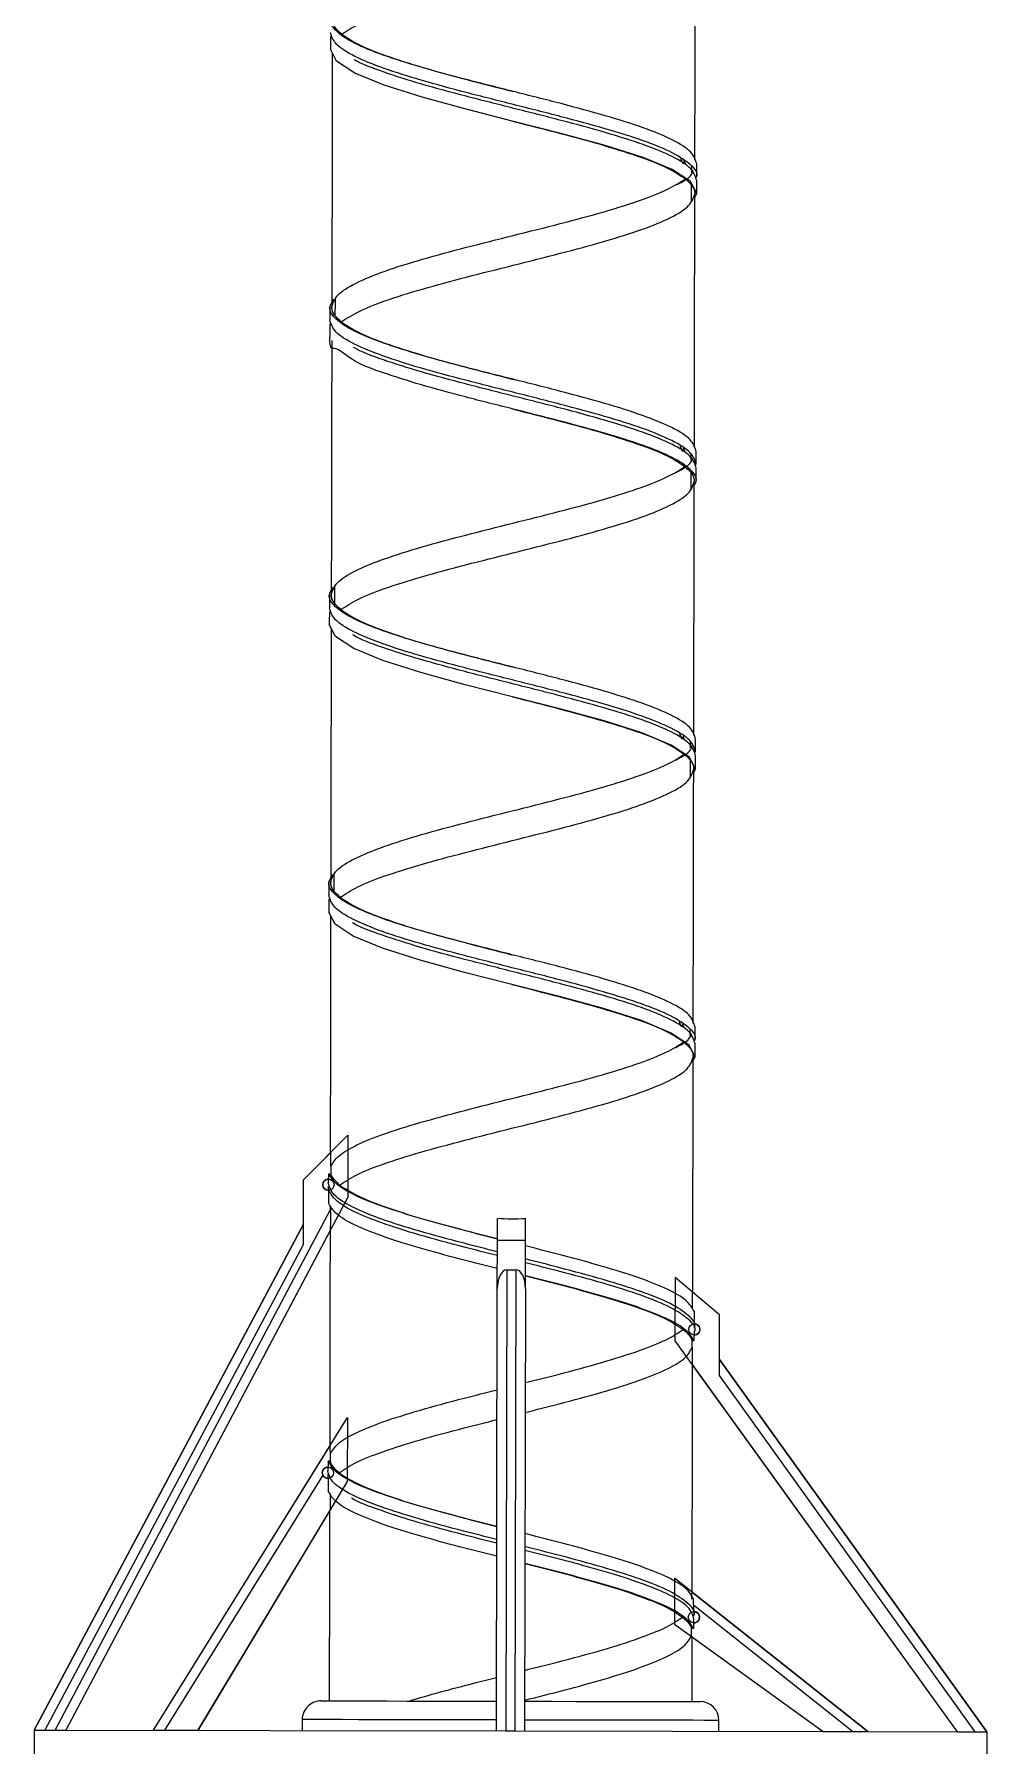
# Model space of a CAD drawing. Header units: millimetres. Extents: x 11 to 421, y 5 to 275.
# Drawn here: x 50.48 to 60.64, y 129.19 to 147.45 of the extents above; entities that cross this region are included whole.
import ezdxf

# ---------------------------------------------------------------- set-up
doc = ezdxf.new("R2010")
doc.units = ezdxf.units.MM

msp = doc.modelspace()

# ---------------------------------------------------------------- linework, layer by layer
at = {"color": 7, "linetype": 'Continuous'}
for p, q in [((53.824, 135.703), (53.347, 135.223)), ((53.824, 135.703), (53.823, 135.043)), ((53.347, 135.223), (53.346, 134.747)), ((53.823, 135.043), (50.814, 129.354)), ((53.346, 134.747), (50.478, 129.354)), ((57.313, 134.183), (57.312, 133.509)), ((57.789, 133.786), (57.313, 134.183)), ((57.788, 133.309), (57.789, 133.786)), ((57.312, 133.509), (60.321, 129.336)), ((60.638, 129.335), (57.788, 133.309)), ((51.748, 129.352), (53.818, 132.689)), ((53.818, 132.689), (53.817, 132.008)), ((53.817, 132.008), (52.224, 129.351)), ((59.368, 129.338), (57.307, 130.974)), ((57.307, 130.974), (57.307, 130.486)), ((57.307, 130.486), (58.892, 129.339)), ((50.478, 129.354), (50.814, 129.354)), ((52.224, 129.351), (51.748, 129.352)), ((58.892, 129.339), (59.368, 129.338)), ((60.321, 129.336), (60.638, 129.335))]:
    msp.add_line(p, q, dxfattribs=at)
at = {"color": 7, "linetype": 'Continuous', "lineweight": 15}
for p, q in [((53.641, 135.518), (53.347, 135.223)), ((53.64, 135.368), (53.641, 135.518)), ((53.347, 135.223), (53.345, 134.533)), ((50.701, 129.354), (53.639, 134.91)), ((53.639, 134.91), (53.639, 134.949)), ((55.418, 134.584), (55.418, 134.815)), ((55.718, 134.583), (55.718, 134.815)), ((50.478, 129.354), (53.346, 134.747)), ((53.634, 134.686), (50.814, 129.354)), ((53.345, 134.533), (50.591, 129.354)), ((55.417, 134.067), (55.418, 134.584)), ((55.418, 134.584), (55.718, 134.583)), ((55.717, 134.067), (55.718, 134.583)), ((55.517, 134.266), (55.508, 129.345)), ((55.517, 134.266), (55.617, 134.266)), ((55.608, 129.345), (55.617, 134.266)), ((55.408, 129.345), (55.417, 134.067)), ((55.717, 134.067), (55.708, 129.345)), ((57.496, 134.03), (57.496, 133.851)), ((57.789, 133.786), (57.496, 134.03)), ((57.788, 133.138), (57.789, 133.786)), ((57.495, 133.432), (57.495, 133.256)), ((57.495, 133.256), (60.321, 129.336)), ((57.788, 133.309), (60.638, 129.335)), ((60.515, 129.336), (57.788, 133.138)), ((51.748, 129.352), (53.629, 132.385)), ((53.555, 132.076), (51.866, 129.352)), ((53.614, 132.171), (53.608, 132.16)), ((53.634, 131.879), (53.633, 131.702)), ((52.224, 129.351), (53.633, 131.702)), ((57.495, 130.825), (59.368, 129.338)), ((59.207, 129.338), (57.51, 130.686)), ((57.489, 130.362), (57.489, 130.354)), ((57.489, 130.354), (58.892, 129.339)), ((50.478, 129.354), (50.478, 129.037)), ((50.478, 129.354), (55.508, 129.345)), ((55.508, 129.345), (55.608, 129.345)), ((55.608, 129.345), (60.638, 129.335)), ((60.638, 129.335), (60.638, 129.018))]:
    msp.add_line(p, q, dxfattribs=at)
at = {"color": 7, "linetype": 'Continuous', "lineweight": 15, "flags": 128}
for points in [[(57.524, 145.712), (57.544, 145.75), (57.478, 145.878), (57.282, 146.006), (56.972, 146.135), (56.567, 146.264), (56.096, 146.392), (55.59, 146.521), (55.085, 146.65), (54.614, 146.779), (54.209, 146.907), (53.898, 147.036), (53.703, 147.164), (53.637, 147.292), (53.637, 147.292)], [(57.512, 139.572), (57.532, 139.61), (57.466, 139.738), (57.271, 139.866), (56.96, 139.995), (56.556, 140.124), (56.085, 140.252), (55.579, 140.381), (55.073, 140.51), (54.602, 140.639), (54.197, 140.767), (53.887, 140.896), (53.692, 141.024), (53.625, 141.152), (53.625, 141.152)], [(57.507, 136.502), (57.527, 136.54), (57.46, 136.668), (57.265, 136.796), (56.955, 136.925), (56.55, 137.054), (56.079, 137.182), (55.573, 137.311), (55.067, 137.44), (54.596, 137.569), (54.192, 137.697), (53.881, 137.826), (53.686, 137.954), (53.62, 138.082), (53.62, 138.082)], [(53.536, 129.666), (53.541, 129.666), (53.576, 129.666), (53.646, 129.666), (53.75, 129.666), (53.885, 129.666), (54.05, 129.665), (54.241, 129.665), (54.456, 129.664), (54.689, 129.664), (54.938, 129.664), (55.198, 129.663), (55.409, 129.663)], [(55.709, 129.662), (55.732, 129.662), (55.997, 129.662), (56.254, 129.661), (56.498, 129.661), (56.727, 129.66), (56.935, 129.66), (57.119, 129.659), (57.275, 129.659), (57.401, 129.659), (57.495, 129.659), (57.555, 129.659), (57.58, 129.659), (57.581, 129.659)], [(55.408, 129.463), (55.142, 129.463), (54.872, 129.464), (54.612, 129.464), (54.367, 129.465), (54.142, 129.465), (53.938, 129.465), (53.76, 129.466), (53.611, 129.466), (53.492, 129.466), (53.406, 129.466), (53.353, 129.467), (53.336, 129.467)], [(57.781, 129.458), (57.763, 129.458), (57.711, 129.458), (57.625, 129.458), (57.506, 129.459), (57.356, 129.459), (57.178, 129.459), (56.975, 129.46), (56.749, 129.46), (56.505, 129.461), (56.245, 129.461), (55.975, 129.462), (55.708, 129.462)]]:
    msp.add_lwpolyline(points, dxfattribs=at)
at = {"color": 7, "linetype": 'Continuous'}
for centre in [(53.616, 135.174), (57.519, 133.63), (53.61, 132.1), (57.514, 130.559)]:
    msp.add_circle(centre, 0.06, dxfattribs=at)
at = {"color": 7, "linetype": 'Continuous', "lineweight": 15}
for centre, radius, start, end in [((53.616, 135.174), 0.06, 86.414, 279.8277), ((57.519, 133.63), 0.06, 266.2198, 93.5647), ((53.61, 132.1), 0.06, 204.4667, 273.9214), ((53.61, 132.1), 0.06, 85.8631, 91.9096), ((57.514, 130.559), 0.06, 266.0231, 93.7614), ((53.536, 129.466), 0.2, 89.8923, 179.8923), ((57.581, 129.459), 0.2, 359.8923, 89.8923)]:
    msp.add_arc(centre, radius, start, end, dxfattribs=at)
for centre, major_axis, ratio, start_param, end_param in [((55.571, 136.336), (1.935, -0.004), 0.788313, 4.634792, 4.789986), ((55.517, 134.067), (0, -0.199), 0.502136, 3.141593, 4.712389), ((55.617, 134.067), (0, 0.199), 0.502136, 4.712389, 6.283185)]:
    msp.add_ellipse(centre, major_axis=major_axis, ratio=ratio, start_param=start_param, end_param=end_param, dxfattribs=at)
for points, knots in [([(53.759, 147.451), (53.815, 147.488), (53.929, 147.563), (54.226, 147.68), (54.614, 147.802), (55.087, 147.929), (55.593, 148.056), (56.1, 148.183), (56.572, 148.31), (56.978, 148.437), (57.288, 148.564), (57.491, 148.692), (57.517, 148.777), (57.53, 148.82)], [0, 0, 0, 0, 0.081797, 0.163561, 0.256495, 0.349423, 0.44235, 0.535276, 0.628204, 0.721139, 0.814081, 0.907034, 1, 1, 1, 1]), ([(57.545, 146.067), (57.532, 146.11), (57.506, 146.195), (57.301, 146.324), (56.989, 146.452), (56.579, 146.581), (56.103, 146.71), (55.591, 146.839), (55.08, 146.967), (54.603, 147.096), (54.194, 147.225), (53.879, 147.353), (53.686, 147.482), (53.612, 147.594), (53.661, 147.664), (53.68, 147.691)], [0, 0, 0, 0, 0.079154, 0.158297, 0.237431, 0.316558, 0.39568, 0.4748, 0.55392, 0.633043, 0.71217, 0.791304, 0.870447, 0.949601, 1, 1, 1, 1]), ([(53.759, 147.451), (53.732, 147.475), (53.69, 147.513), (53.662, 147.566), (53.659, 147.595), (53.657, 147.61)], [0, 0, 0, 0, 0.4530244, 0.7254965, 1, 1, 1, 1]), ([(57.542, 145.924), (57.543, 145.925), (57.567, 145.97), (57.49, 146.057), (57.305, 146.185), (56.988, 146.314), (56.579, 146.442), (56.102, 146.571), (55.591, 146.7), (55.079, 146.829), (54.603, 146.957), (54.193, 147.086), (53.881, 147.215), (53.676, 147.343), (53.65, 147.428), (53.637, 147.471)], [0, 0, 0, 0, 0.003311, 0.08639, 0.169457, 0.252515, 0.335566, 0.418612, 0.501655, 0.584699, 0.667745, 0.750795, 0.833853, 0.916921, 1, 1, 1, 1]), ([(53.637, 147.431), (53.637, 147.408), (53.637, 147.362), (53.637, 147.315), (53.637, 147.292)], [0, 0, 0, 0, 0.4999893, 1, 1, 1, 1]), ([(53.759, 147.451), (53.815, 147.413), (53.929, 147.338), (54.225, 147.22), (54.613, 147.096), (55.085, 146.967), (55.422, 146.882), (55.591, 146.839)], [0, 0, 0, 0, 0.184932, 0.369789, 0.579901, 0.790001, 1, 1, 1, 1]), ([(57.544, 145.889), (57.531, 145.931), (57.506, 146.017), (57.301, 146.145), (56.989, 146.274), (56.579, 146.402), (56.102, 146.531), (55.591, 146.66), (55.08, 146.789), (54.6, 146.917), (54.202, 147.046), (53.96, 147.134), (53.892, 147.179), (53.889, 147.181)], [0, 0, 0, 0, 0.0995336, 0.1990528, 0.2985606, 0.3980599, 0.4975535, 0.5970442, 0.6965348, 0.7960284, 0.8955277, 0.9950355, 1, 1, 1, 1]), ([(55.59, 146.521), (55.59, 146.521), (55.757, 146.477), (56.098, 146.393), (56.569, 146.263), (56.956, 146.14), (57.253, 146.022), (57.366, 145.947), (57.423, 145.909)], [0, 0, 0, 0, 0.000095, 0.210149, 0.420209, 0.630281, 0.815103, 1, 1, 1, 1]), ([(57.335, 145.846), (57.392, 145.877), (57.485, 145.928), (57.502, 145.979), (57.508, 145.998)], [0, 0, 0, 0, 0.615029, 1, 1, 1, 1]), ([(57.49, 145.976), (57.491, 145.984), (57.491, 146.009), (57.491, 146.035), (57.491, 146.052)], [0, 0, 0, 0, 0.324445, 1, 1, 1, 1]), ([(57.544, 145.929), (57.544, 145.952), (57.544, 145.998), (57.545, 146.044), (57.545, 146.067)], [0, 0, 0, 0, 0.499989, 1, 1, 1, 1]), ([(53.652, 144.54), (53.665, 144.582), (53.69, 144.668), (53.894, 144.795), (54.203, 144.923), (54.609, 145.05), (55.081, 145.177), (55.588, 145.304), (56.095, 145.43), (56.567, 145.557), (56.955, 145.68), (57.252, 145.797), (57.366, 145.871), (57.423, 145.909)], [0, 0, 0, 0, 0.092966, 0.185919, 0.278861, 0.371795, 0.464724, 0.55765, 0.650577, 0.743505, 0.836439, 0.918203, 1, 1, 1, 1]), ([(53.753, 144.381), (53.81, 144.418), (53.923, 144.493), (54.221, 144.61), (54.608, 144.732), (55.081, 144.859), (55.588, 144.986), (56.094, 145.113), (56.566, 145.24), (56.973, 145.367), (57.282, 145.494), (57.485, 145.622), (57.511, 145.707), (57.524, 145.75)], [0, 0, 0, 0, 0.081797, 0.16356, 0.256495, 0.349423, 0.44235, 0.535276, 0.628205, 0.721139, 0.814081, 0.907034, 1, 1, 1, 1]), ([(57.423, 145.909), (57.449, 145.885), (57.492, 145.847), (57.519, 145.793), (57.522, 145.764), (57.524, 145.75)], [0, 0, 0, 0, 0.453025, 0.725495, 1, 1, 1, 1]), ([(57.49, 145.658), (57.49, 145.711), (57.49, 145.772), (57.49, 145.833), (57.49, 145.842)], [0, 0, 0, 0, 0.865708, 1, 1, 1, 1]), ([(57.539, 142.997), (57.526, 143.04), (57.5, 143.125), (57.295, 143.254), (56.983, 143.382), (56.573, 143.511), (56.097, 143.64), (55.585, 143.769), (55.074, 143.897), (54.597, 144.026), (54.188, 144.155), (53.873, 144.283), (53.68, 144.412), (53.607, 144.524), (53.655, 144.594), (53.674, 144.621)], [0, 0, 0, 0, 0.079154, 0.158297, 0.237431, 0.316558, 0.39568, 0.4748, 0.55392, 0.633043, 0.71217, 0.791304, 0.870446, 0.949601, 1, 1, 1, 1]), ([(53.632, 144.54), (53.632, 144.517), (53.632, 144.47), (53.631, 144.424), (53.631, 144.401)], [0, 0, 0, 0, 0.5, 1, 1, 1, 1]), ([(53.632, 144.54), (53.632, 144.517), (53.632, 144.47), (53.631, 144.424), (53.631, 144.401)], [0, 0, 0, 0, 0.5, 1, 1, 1, 1]), ([(53.753, 144.381), (53.726, 144.405), (53.684, 144.443), (53.656, 144.496), (53.653, 144.525), (53.652, 144.54)], [0, 0, 0, 0, 0.4530248, 0.725496, 1, 1, 1, 1]), ([(53.686, 144.631), (53.686, 144.578), (53.686, 144.517), (53.685, 144.456), (53.685, 144.448)], [0, 0, 0, 0, 0.865716, 1, 1, 1, 1]), ([(57.539, 142.859), (57.526, 142.901), (57.5, 142.987), (57.295, 143.115), (56.983, 143.244), (56.573, 143.372), (56.097, 143.501), (55.585, 143.63), (55.073, 143.759), (54.597, 143.887), (54.187, 144.016), (53.875, 144.145), (53.67, 144.273), (53.644, 144.358), (53.631, 144.401)], [0, 0, 0, 0, 0.083355, 0.166698, 0.250032, 0.333359, 0.416681, 0.5, 0.583319, 0.666641, 0.749968, 0.833302, 0.916645, 1, 1, 1, 1]), ([(53.631, 144.361), (53.631, 144.338), (53.631, 144.292), (53.631, 144.245), (53.631, 144.222)], [0, 0, 0, 0, 0.500005, 1, 1, 1, 1]), ([(53.753, 144.381), (53.81, 144.343), (53.923, 144.268), (54.22, 144.15), (54.607, 144.026), (55.078, 143.897), (55.419, 143.811), (55.586, 143.768), (55.586, 143.768)], [0, 0, 0, 0, 0.184862, 0.369649, 0.579681, 0.789701, 0.999715, 1, 1, 1, 1]), ([(57.518, 142.642), (57.526, 142.654), (57.561, 142.71), (57.487, 142.808), (57.298, 142.936), (56.982, 143.065), (56.573, 143.193), (56.096, 143.322), (55.585, 143.451), (55.073, 143.58), (54.597, 143.708), (54.187, 143.841), (53.873, 143.952), (53.676, 144.147), (53.631, 144.065), (53.631, 144.222), (53.631, 144.222)], [0, 0, 0, 0, 0.024404, 0.105725, 0.187034, 0.268334, 0.349627, 0.430916, 0.512202, 0.593488, 0.674776, 0.756069, 0.837369, 0.918679, 1, 1, 1, 1, 1]), ([(57.538, 142.819), (57.526, 142.861), (57.5, 142.947), (57.295, 143.075), (56.983, 143.204), (56.573, 143.332), (56.096, 143.461), (55.585, 143.59), (55.074, 143.719), (54.594, 143.847), (54.196, 143.976), (53.954, 144.064), (53.886, 144.109), (53.883, 144.111)], [0, 0, 0, 0, 0.099533, 0.199053, 0.298561, 0.39806, 0.497553, 0.597044, 0.696535, 0.796028, 0.895528, 0.995036, 1, 1, 1, 1]), ([(55.585, 143.451), (55.754, 143.408), (56.091, 143.322), (56.563, 143.194), (56.95, 143.07), (57.247, 142.952), (57.36, 142.877), (57.417, 142.839)], [0, 0, 0, 0, 0.209849, 0.419989, 0.6301407, 0.815033, 1, 1, 1, 1]), ([(53.646, 141.47), (53.659, 141.512), (53.685, 141.598), (53.888, 141.725), (54.197, 141.853), (54.604, 141.98), (55.076, 142.107), (55.582, 142.234), (56.089, 142.36), (56.562, 142.487), (56.949, 142.61), (57.246, 142.727), (57.36, 142.801), (57.417, 142.839)], [0, 0, 0, 0, 0.092966, 0.185919, 0.278861, 0.371795, 0.464724, 0.55765, 0.650576, 0.743505, 0.836439, 0.918203, 1, 1, 1, 1]), ([(57.329, 142.776), (57.386, 142.807), (57.479, 142.858), (57.496, 142.909), (57.503, 142.928)], [0, 0, 0, 0, 0.615028, 1, 1, 1, 1]), ([(57.417, 142.839), (57.444, 142.815), (57.486, 142.777), (57.514, 142.723), (57.517, 142.694), (57.518, 142.68)], [0, 0, 0, 0, 0.453025, 0.725496, 1, 1, 1, 1]), ([(57.485, 142.906), (57.485, 142.914), (57.485, 142.939), (57.485, 142.965), (57.485, 142.982)], [0, 0, 0, 0, 0.324459, 1, 1, 1, 1]), ([(57.539, 142.859), (57.539, 142.882), (57.539, 142.928), (57.539, 142.974), (57.539, 142.997)], [0, 0, 0, 0, 0.499995, 1, 1, 1, 1]), ([(53.747, 141.311), (53.804, 141.348), (53.918, 141.423), (54.215, 141.54), (54.602, 141.662), (55.075, 141.789), (55.582, 141.916), (56.089, 142.043), (56.561, 142.17), (56.967, 142.297), (57.276, 142.424), (57.479, 142.552), (57.505, 142.637), (57.518, 142.68)], [0, 0, 0, 0, 0.081797, 0.163561, 0.256495, 0.349423, 0.44235, 0.535276, 0.628205, 0.721139, 0.814081, 0.907034, 1, 1, 1, 1]), ([(57.484, 142.588), (57.484, 142.641), (57.484, 142.702), (57.484, 142.763), (57.484, 142.772)], [0, 0, 0, 0, 0.865709, 1, 1, 1, 1]), ([(57.538, 142.68), (57.538, 142.703), (57.538, 142.749), (57.538, 142.796), (57.538, 142.819)], [0, 0, 0, 0, 0.500005, 1, 1, 1, 1]), ([(57.533, 139.927), (57.52, 139.97), (57.494, 140.055), (57.289, 140.184), (56.977, 140.312), (56.567, 140.441), (56.091, 140.57), (55.579, 140.699), (55.068, 140.827), (54.591, 140.956), (54.182, 141.085), (53.867, 141.213), (53.674, 141.342), (53.601, 141.454), (53.65, 141.524), (53.669, 141.551)], [0, 0, 0, 0, 0.079154, 0.158297, 0.237431, 0.316558, 0.39568, 0.4748, 0.55392, 0.633043, 0.71217, 0.791304, 0.870446, 0.949601, 1, 1, 1, 1]), ([(53.68, 141.561), (53.68, 141.508), (53.68, 141.447), (53.68, 141.386), (53.68, 141.378)], [0, 0, 0, 0, 0.865716, 1, 1, 1, 1]), ([(53.626, 141.47), (53.626, 141.447), (53.626, 141.4), (53.626, 141.354), (53.626, 141.331)], [0, 0, 0, 0, 0.499995, 1, 1, 1, 1]), ([(53.626, 141.47), (53.626, 141.447), (53.626, 141.4), (53.626, 141.354), (53.626, 141.331)], [0, 0, 0, 0, 0.499995, 1, 1, 1, 1]), ([(53.747, 141.311), (53.72, 141.335), (53.678, 141.373), (53.651, 141.426), (53.647, 141.455), (53.646, 141.47)], [0, 0, 0, 0, 0.453025, 0.725496, 1, 1, 1, 1]), ([(53.626, 141.291), (53.626, 141.268), (53.625, 141.222), (53.625, 141.175), (53.625, 141.152)], [0, 0, 0, 0, 0.499995, 1, 1, 1, 1]), ([(57.533, 139.789), (57.52, 139.831), (57.494, 139.917), (57.289, 140.045), (56.977, 140.174), (56.567, 140.302), (56.091, 140.431), (55.579, 140.56), (55.068, 140.689), (54.591, 140.817), (54.181, 140.946), (53.869, 141.075), (53.664, 141.203), (53.639, 141.288), (53.626, 141.331)], [0, 0, 0, 0, 0.083355, 0.166699, 0.250032, 0.333359, 0.416681, 0.5, 0.583319, 0.666641, 0.749968, 0.833302, 0.916645, 1, 1, 1, 1]), ([(53.747, 141.311), (53.804, 141.273), (53.917, 141.198), (54.214, 141.08), (54.601, 140.956), (55.073, 140.827), (55.41, 140.742), (55.578, 140.699)], [0, 0, 0, 0, 0.184992, 0.36991, 0.580091, 0.79026, 1, 1, 1, 1]), ([(57.533, 139.749), (57.52, 139.791), (57.494, 139.877), (57.289, 140.005), (56.977, 140.134), (56.567, 140.262), (56.091, 140.391), (55.579, 140.52), (55.068, 140.649), (54.589, 140.777), (54.19, 140.906), (53.948, 140.994), (53.881, 141.039), (53.877, 141.041)], [0, 0, 0, 0, 0.099533, 0.199053, 0.298561, 0.39806, 0.497553, 0.597044, 0.696535, 0.796028, 0.895528, 0.995036, 1, 1, 1, 1]), ([(55.578, 140.381), (55.578, 140.381), (55.745, 140.338), (56.086, 140.252), (56.557, 140.124), (56.945, 140), (57.241, 139.882), (57.355, 139.807), (57.411, 139.769)], [0, 0, 0, 0, 0.000422, 0.210407, 0.420399, 0.630402, 0.815164, 1, 1, 1, 1]), ([(57.479, 139.836), (57.479, 139.844), (57.479, 139.869), (57.479, 139.895), (57.479, 139.912)], [0, 0, 0, 0, 0.324452, 1, 1, 1, 1]), ([(53.64, 138.4), (53.653, 138.442), (53.679, 138.528), (53.882, 138.655), (54.192, 138.783), (54.598, 138.91), (55.07, 139.037), (55.577, 139.164), (56.083, 139.29), (56.556, 139.417), (56.944, 139.54), (57.241, 139.657), (57.354, 139.731), (57.411, 139.769)], [0, 0, 0, 0, 0.092966, 0.185919, 0.278861, 0.371795, 0.464724, 0.55765, 0.650576, 0.743505, 0.836439, 0.918203, 1, 1, 1, 1]), ([(57.323, 139.706), (57.38, 139.737), (57.474, 139.788), (57.49, 139.839), (57.497, 139.858)], [0, 0, 0, 0, 0.6150288, 1, 1, 1, 1]), ([(57.411, 139.769), (57.438, 139.745), (57.48, 139.707), (57.508, 139.653), (57.511, 139.624), (57.512, 139.61)], [0, 0, 0, 0, 0.453025, 0.725496, 1, 1, 1, 1]), ([(53.741, 138.241), (53.798, 138.278), (53.912, 138.353), (54.209, 138.47), (54.597, 138.592), (55.069, 138.719), (55.576, 138.846), (56.083, 138.973), (56.555, 139.1), (56.961, 139.227), (57.27, 139.354), (57.474, 139.482), (57.5, 139.567), (57.512, 139.61)], [0, 0, 0, 0, 0.081797, 0.16356, 0.256495, 0.349423, 0.44235, 0.535276, 0.628205, 0.721139, 0.814081, 0.907034, 1, 1, 1, 1]), ([(57.478, 139.518), (57.478, 139.571), (57.479, 139.632), (57.479, 139.693), (57.479, 139.702)], [0, 0, 0, 0, 0.865716, 1, 1, 1, 1]), ([(57.527, 136.857), (57.514, 136.9), (57.489, 136.985), (57.284, 137.114), (56.972, 137.242), (56.562, 137.371), (56.085, 137.5), (55.574, 137.629), (55.062, 137.757), (54.586, 137.886), (54.177, 138.015), (53.861, 138.143), (53.668, 138.272), (53.595, 138.384), (53.644, 138.454), (53.663, 138.481)], [0, 0, 0, 0, 0.079154, 0.158297, 0.237431, 0.316558, 0.39568, 0.4748, 0.55392, 0.633043, 0.71217, 0.791304, 0.870447, 0.949601, 1, 1, 1, 1]), ([(53.674, 138.491), (53.674, 138.438), (53.674, 138.377), (53.674, 138.316), (53.674, 138.308)], [0, 0, 0, 0, 0.865717, 1, 1, 1, 1]), ([(57.524, 136.714), (57.525, 136.715), (57.549, 136.76), (57.473, 136.847), (57.288, 136.975), (56.97, 137.104), (56.562, 137.232), (56.085, 137.361), (55.573, 137.49), (55.062, 137.619), (54.585, 137.747), (54.176, 137.876), (53.864, 138.005), (53.659, 138.133), (53.633, 138.218), (53.62, 138.261)], [0, 0, 0, 0, 0.003311, 0.08639, 0.169457, 0.252515, 0.335566, 0.418612, 0.501655, 0.584699, 0.667745, 0.750795, 0.833853, 0.916921, 1, 1, 1, 1]), ([(53.741, 138.241), (53.715, 138.265), (53.672, 138.303), (53.645, 138.356), (53.642, 138.385), (53.64, 138.4)], [0, 0, 0, 0, 0.453025, 0.725496, 1, 1, 1, 1]), ([(53.62, 138.221), (53.62, 138.198), (53.62, 138.152), (53.62, 138.105), (53.62, 138.082)], [0, 0, 0, 0, 0.500005, 1, 1, 1, 1]), ([(53.741, 138.241), (53.798, 138.203), (53.911, 138.128), (54.208, 138.01), (54.596, 137.886), (55.067, 137.757), (55.407, 137.671), (55.574, 137.628), (55.574, 137.628)], [0, 0, 0, 0, 0.184872, 0.369668, 0.579712, 0.789743, 0.999769, 1, 1, 1, 1]), ([(57.527, 136.679), (57.514, 136.721), (57.488, 136.807), (57.283, 136.935), (56.971, 137.064), (56.561, 137.192), (56.085, 137.321), (55.573, 137.45), (55.063, 137.579), (54.583, 137.707), (54.185, 137.836), (53.942, 137.924), (53.875, 137.969), (53.872, 137.971)], [0, 0, 0, 0, 0.0995335, 0.1990527, 0.2985606, 0.39806, 0.4975534, 0.5970441, 0.6965349, 0.7960284, 0.8955277, 0.9950355, 1, 1, 1, 1]), ([(55.574, 137.311), (55.742, 137.268), (56.079, 137.182), (56.551, 137.054), (56.939, 136.93), (57.235, 136.812), (57.349, 136.737), (57.406, 136.699)], [0, 0, 0, 0, 0.2098909, 0.4200196, 0.6301604, 0.8150429, 1, 1, 1, 1]), ([(57.473, 136.766), (57.473, 136.774), (57.473, 136.799), (57.473, 136.825), (57.473, 136.842)], [0, 0, 0, 0, 0.324459, 1, 1, 1, 1]), ([(57.527, 136.719), (57.527, 136.742), (57.527, 136.788), (57.527, 136.834), (57.527, 136.857)], [0, 0, 0, 0, 0.499995, 1, 1, 1, 1]), ([(53.64, 135.368), (53.663, 135.406), (53.707, 135.483), (53.906, 135.598), (54.199, 135.717), (54.592, 135.84), (55.064, 135.967), (55.571, 136.094), (56.077, 136.221), (56.55, 136.347), (56.938, 136.47), (57.235, 136.587), (57.349, 136.661), (57.406, 136.699)], [0, 0, 0, 0, 0.086161, 0.172366, 0.258532, 0.354086, 0.449635, 0.54518, 0.640726, 0.736275, 0.831829, 0.915897, 1, 1, 1, 1]), ([(57.317, 136.636), (57.375, 136.667), (57.468, 136.718), (57.485, 136.769), (57.491, 136.788)], [0, 0, 0, 0, 0.615029, 1, 1, 1, 1]), ([(57.406, 136.699), (57.432, 136.675), (57.475, 136.637), (57.502, 136.583), (57.505, 136.554), (57.507, 136.54)], [0, 0, 0, 0, 0.4530248, 0.7254958, 1, 1, 1, 1]), ([(57.527, 136.54), (57.527, 136.563), (57.527, 136.609), (57.527, 136.656), (57.527, 136.679)], [0, 0, 0, 0, 0.499995, 1, 1, 1, 1]), ([(53.735, 135.171), (53.792, 135.208), (53.906, 135.283), (54.203, 135.4), (54.591, 135.522), (55.064, 135.649), (55.57, 135.776), (56.077, 135.903), (56.549, 136.03), (56.955, 136.157), (57.265, 136.284), (57.468, 136.412), (57.494, 136.497), (57.507, 136.54)], [0, 0, 0, 0, 0.081797, 0.16356, 0.256495, 0.349423, 0.44235, 0.535276, 0.628205, 0.721139, 0.814081, 0.907034, 1, 1, 1, 1]), ([(55.417, 134.458), (55.297, 134.488), (55.008, 134.562), (54.58, 134.677), (54.17, 134.806), (53.858, 134.935), (53.653, 135.063), (53.627, 135.148), (53.614, 135.191)], [0, 0, 0, 0, 0.1229568, 0.2983353, 0.4737239, 0.6491274, 0.8245512, 1, 1, 1, 1]), ([(55.418, 134.596), (55.265, 134.635), (54.96, 134.713), (54.539, 134.829), (54.173, 134.945), (53.887, 135.061), (53.687, 135.177), (53.642, 135.254), (53.62, 135.292)], [0, 0, 0, 0, 0.166651, 0.333275, 0.499921, 0.666593, 0.833338, 1, 1, 1, 1]), ([(53.735, 135.171), (53.709, 135.195), (53.666, 135.233), (53.646, 135.274), (53.641, 135.29), (53.64, 135.292)], [0, 0, 0, 0, 0.595091, 0.953007, 1, 1, 1, 1]), ([(53.735, 135.171), (53.792, 135.133), (53.906, 135.058), (54.192, 134.944), (54.548, 134.829), (54.966, 134.713), (55.267, 134.636), (55.418, 134.597)], [0, 0, 0, 0, 0.197136, 0.394193, 0.596135, 0.798051, 1, 1, 1, 1]), ([(53.619, 134.975), (53.62, 134.986), (53.62, 135.01), (53.62, 135.056), (53.62, 135.09), (53.62, 135.114)], [0, 0, 0, 0, 0.249997, 0.499995, 1, 1, 1, 1]), ([(55.417, 134.279), (55.265, 134.318), (54.96, 134.395), (54.538, 134.511), (54.172, 134.627), (53.887, 134.743), (53.686, 134.859), (53.642, 134.936), (53.619, 134.975)], [0, 0, 0, 0, 0.166651, 0.333275, 0.499921, 0.666593, 0.833338, 1, 1, 1, 1]), ([(53.62, 135.114), (53.622, 135.114), (53.624, 135.114), (53.626, 135.115), (53.626, 135.115)], [0, 0, 0, 0, 0.981753, 1, 1, 1, 1]), ([(55.418, 134.418), (55.298, 134.448), (55.008, 134.521), (54.58, 134.637), (54.183, 134.762), (53.887, 134.882), (53.687, 134.998), (53.642, 135.075), (53.62, 135.114)], [0, 0, 0, 0, 0.1299785, 0.3147414, 0.4995149, 0.6663221, 0.8332028, 1, 1, 1, 1]), ([(53.639, 134.91), (53.639, 134.86), (53.638, 134.798), (53.636, 134.731), (53.635, 134.705), (53.634, 134.691), (53.634, 134.686), (53.634, 134.686), (53.634, 134.686)], [0, 0, 0, 0, 0.56459, 0.704654, 0.84548, 0.921395, 0.985099, 1, 1, 1, 1]), ([(57.516, 133.825), (57.494, 133.863), (57.449, 133.94), (57.249, 134.056), (56.963, 134.172), (56.597, 134.288), (56.176, 134.404), (55.87, 134.482), (55.718, 134.521)], [0, 0, 0, 0, 0.166662, 0.333407, 0.500079, 0.666725, 0.833349, 1, 1, 1, 1]), ([(57.519, 133.644), (57.519, 133.645), (57.543, 133.69), (57.467, 133.777), (57.282, 133.905), (56.965, 134.034), (56.556, 134.162), (56.127, 134.278), (55.837, 134.351), (55.718, 134.382)], [0, 0, 0, 0, 0.006955, 0.18111, 0.355241, 0.529352, 0.703447, 0.877533, 1, 1, 1, 1]), ([(57.521, 133.609), (57.521, 133.609), (57.544, 133.654), (57.466, 133.735), (57.282, 133.865), (56.964, 133.994), (56.556, 134.122), (56.127, 134.238), (55.837, 134.311), (55.718, 134.342)], [0, 0, 0, 0, 0.000015, 0.175388, 0.350735, 0.526063, 0.701375, 0.876677, 1, 1, 1, 1]), ([(57.515, 133.507), (57.493, 133.546), (57.448, 133.623), (57.248, 133.739), (56.962, 133.855), (56.597, 133.971), (56.175, 134.087), (55.87, 134.164), (55.717, 134.203)], [0, 0, 0, 0, 0.166662, 0.333407, 0.500079, 0.666725, 0.833349, 1, 1, 1, 1]), ([(55.717, 134.203), (55.868, 134.164), (56.17, 134.087), (56.587, 133.971), (56.943, 133.856), (57.23, 133.742), (57.343, 133.667), (57.4, 133.629)], [0, 0, 0, 0, 0.201949, 0.403865, 0.605807, 0.802864, 1, 1, 1, 1]), ([(57.516, 133.825), (57.516, 133.813), (57.516, 133.79), (57.516, 133.745), (57.516, 133.712), (57.516, 133.69)], [0, 0, 0, 0, 0.257432, 0.514874, 1, 1, 1, 1]), ([(55.715, 133.062), (55.833, 133.091), (56.12, 133.163), (56.544, 133.277), (56.932, 133.4), (57.229, 133.517), (57.343, 133.591), (57.4, 133.629)], [0, 0, 0, 0, 0.157027, 0.381214, 0.605415, 0.802668, 1, 1, 1, 1]), ([(57.4, 133.629), (57.426, 133.605), (57.469, 133.567), (57.489, 133.526), (57.495, 133.51), (57.495, 133.508)], [0, 0, 0, 0, 0.59509, 0.953007, 1, 1, 1, 1]), ([(55.715, 132.744), (55.833, 132.774), (56.119, 132.846), (56.543, 132.96), (56.936, 133.083), (57.23, 133.202), (57.428, 133.317), (57.473, 133.394), (57.495, 133.432)], [0, 0, 0, 0, 0.129558, 0.314529, 0.499511, 0.66632, 0.833202, 1, 1, 1, 1]), ([(53.634, 132.294), (53.655, 132.333), (53.698, 132.411), (53.897, 132.527), (54.192, 132.646), (54.586, 132.77), (55.01, 132.884), (55.297, 132.956), (55.415, 132.986)], [0, 0, 0, 0, 0.167574, 0.335221, 0.502795, 0.686923, 0.87104, 1, 1, 1, 1]), ([(53.73, 132.101), (53.787, 132.138), (53.9, 132.213), (54.197, 132.33), (54.585, 132.452), (55.01, 132.567), (55.296, 132.638), (55.414, 132.668)], [0, 0, 0, 0, 0.197332, 0.394585, 0.618786, 0.842973, 1, 1, 1, 1]), ([(53.629, 132.385), (53.63, 132.384), (53.63, 132.383), (53.631, 132.369), (53.632, 132.34), (53.633, 132.312), (53.634, 132.294)], [0, 0, 0, 0, 0.167634, 0.334075, 0.588826, 1, 1, 1, 1]), ([(53.608, 132.16), (53.601, 132.159), (53.588, 132.158), (53.571, 132.147), (53.557, 132.132), (53.55, 132.113), (53.549, 132.093), (53.553, 132.081), (53.555, 132.076)], [0, 0, 0, 0, 0.168921, 0.337558, 0.510065, 0.67695, 0.844147, 1, 1, 1, 1]), ([(55.412, 131.388), (55.292, 131.418), (55.002, 131.491), (54.574, 131.607), (54.164, 131.736), (53.852, 131.865), (53.647, 131.993), (53.621, 132.078), (53.608, 132.121)], [0, 0, 0, 0, 0.123325, 0.29863, 0.473945, 0.649275, 0.824625, 1, 1, 1, 1]), ([(55.412, 131.527), (55.26, 131.565), (54.955, 131.643), (54.533, 131.759), (54.167, 131.875), (53.881, 131.991), (53.68, 132.107), (53.636, 132.185), (53.614, 132.223)], [0, 0, 0, 0, 0.166411, 0.332796, 0.499202, 0.666112, 0.833096, 1, 1, 1, 1]), ([(53.73, 132.101), (53.703, 132.125), (53.66, 132.163), (53.64, 132.204), (53.635, 132.22), (53.634, 132.222)], [0, 0, 0, 0, 0.594463, 0.952003, 1, 1, 1, 1]), ([(53.73, 132.101), (53.786, 132.063), (53.9, 131.988), (54.186, 131.874), (54.543, 131.759), (54.96, 131.643), (55.261, 131.566), (55.412, 131.527)], [0, 0, 0, 0, 0.197137, 0.394193, 0.596135, 0.798051, 1, 1, 1, 1]), ([(53.614, 132.041), (53.614, 132.03), (53.614, 132.008), (53.614, 131.963), (53.614, 131.928), (53.614, 131.905)], [0, 0, 0, 0, 0.233118, 0.488741, 1, 1, 1, 1]), ([(55.412, 131.209), (55.259, 131.248), (54.954, 131.325), (54.532, 131.441), (54.167, 131.557), (53.881, 131.673), (53.68, 131.789), (53.636, 131.866), (53.614, 131.905)], [0, 0, 0, 0, 0.166651, 0.333275, 0.499921, 0.666593, 0.833338, 1, 1, 1, 1]), ([(55.412, 131.348), (55.292, 131.378), (55.003, 131.451), (54.572, 131.567), (54.173, 131.696), (53.931, 131.784), (53.863, 131.829), (53.86, 131.831)], [0, 0, 0, 0, 0.187418, 0.45383, 0.720257, 0.986707, 1, 1, 1, 1]), ([(57.511, 130.751), (57.49, 130.79), (57.447, 130.868), (57.246, 130.985), (56.958, 131.102), (56.591, 131.218), (56.17, 131.334), (55.865, 131.412), (55.712, 131.451)], [0, 0, 0, 0, 0.167545, 0.33516, 0.502702, 0.668473, 0.834224, 1, 1, 1, 1]), ([(57.515, 130.539), (57.502, 130.581), (57.477, 130.667), (57.272, 130.795), (56.97, 130.919), (56.591, 131.04), (56.169, 131.156), (55.864, 131.233), (55.712, 131.272)], [0, 0, 0, 0, 0.17524, 0.350455, 0.525651, 0.683772, 0.841874, 1, 1, 1, 1]), ([(55.712, 131.133), (55.862, 131.094), (56.164, 131.017), (56.581, 130.901), (56.938, 130.786), (57.224, 130.672), (57.337, 130.597), (57.394, 130.559)], [0, 0, 0, 0, 0.201949, 0.403865, 0.605807, 0.802863, 1, 1, 1, 1]), ([(57.509, 130.437), (57.487, 130.476), (57.443, 130.553), (57.242, 130.669), (56.956, 130.785), (56.591, 130.901), (56.169, 131.017), (55.864, 131.094), (55.712, 131.133)], [0, 0, 0, 0, 0.166662, 0.333407, 0.500079, 0.666725, 0.833349, 1, 1, 1, 1]), ([(57.513, 130.574), (57.514, 130.575), (57.538, 130.62), (57.461, 130.707), (57.276, 130.835), (56.959, 130.964), (56.55, 131.092), (56.123, 131.208), (55.835, 131.281), (55.717, 131.31)], [0, 0, 0, 0, 0.006953, 0.181442, 0.355905, 0.530349, 0.704778, 0.879196, 1, 1, 1, 1]), ([(57.491, 130.753), (57.491, 130.766), (57.492, 130.788), (57.493, 130.813), (57.495, 130.824), (57.495, 130.825), (57.495, 130.825)], [0, 0, 0, 0, 0.330433, 0.599594, 0.870312, 1, 1, 1, 1]), ([(57.51, 130.686), (57.51, 130.703), (57.51, 130.725), (57.511, 130.746), (57.511, 130.751)], [0, 0, 0, 0, 0.750274, 1, 1, 1, 1]), ([(57.51, 130.686), (57.51, 130.686), (57.51, 130.663), (57.51, 130.641), (57.51, 130.619)], [0, 0, 0, 0, 0.0020105, 1, 1, 1, 1]), ([(55.709, 129.992), (55.827, 130.021), (56.114, 130.093), (56.538, 130.207), (56.926, 130.33), (57.223, 130.447), (57.337, 130.521), (57.394, 130.559)], [0, 0, 0, 0, 0.157027, 0.381215, 0.605415, 0.802668, 1, 1, 1, 1]), ([(57.394, 130.559), (57.421, 130.535), (57.463, 130.497), (57.484, 130.456), (57.489, 130.44), (57.489, 130.438)], [0, 0, 0, 0, 0.595091, 0.953007, 1, 1, 1, 1]), ([(55.709, 129.674), (55.85, 129.709), (56.147, 129.784), (56.566, 129.899), (56.938, 130.016), (57.224, 130.132), (57.422, 130.247), (57.467, 130.324), (57.489, 130.362)], [0, 0, 0, 0, 0.155083, 0.327406, 0.499749, 0.666478, 0.833282, 1, 1, 1, 1]), ([(54.473, 129.664), (54.583, 129.697), (54.803, 129.761), (55.126, 129.845), (55.332, 129.896), (55.409, 129.916)], [0, 0, 0, 0, 0.383445, 0.767321, 1, 1, 1, 1])]:
    msp.add_open_spline(points, degree=3, knots=knots, dxfattribs=at)
for points, degree in [([(57.525, 146.106), (57.53, 148.82)], 1), ([(53.657, 147.254), (53.652, 144.54)], 1), ([(55.591, 146.839), (55.591, 146.839)], 1), ([(57.4, 146.068), (57.375, 146.125)], 1), ([(57.425, 146.068), (57.41, 146.102)], 1), ([(57.519, 143.036), (57.524, 145.75)], 1), ([(57.544, 145.75), (57.544, 145.773), (57.544, 145.819), (57.544, 145.866), (57.544, 145.889)], 3), ([(53.651, 144.184), (53.646, 141.47)], 1), ([(55.585, 143.451), (55.585, 143.451)], 1), ([(57.394, 142.998), (57.369, 143.055)], 1), ([(57.419, 142.998), (57.404, 143.032)], 1), ([(57.513, 139.966), (57.518, 142.68)], 1), ([(53.645, 141.114), (53.64, 138.4)], 1), ([(57.388, 139.928), (57.363, 139.985)], 1), ([(57.413, 139.928), (57.398, 139.962)], 1), ([(57.533, 139.789), (57.533, 139.812), (57.533, 139.858), (57.533, 139.904), (57.533, 139.927)], 3), ([(57.532, 139.61), (57.532, 139.633), (57.533, 139.679), (57.533, 139.726), (57.533, 139.749)], 3), ([(57.507, 136.896), (57.512, 139.61)], 1), ([(53.62, 138.4), (53.62, 138.377), (53.62, 138.33), (53.62, 138.284), (53.62, 138.261)], 3), ([(53.62, 138.4), (53.62, 138.377), (53.62, 138.33), (53.62, 138.284), (53.62, 138.261)], 3), ([(53.639, 138.044), (53.635, 135.513)], 1), ([(55.574, 137.311), (55.574, 137.311)], 1), ([(57.382, 136.858), (57.358, 136.915)], 1), ([(57.407, 136.858), (57.392, 136.892)], 1), ([(57.502, 134.026), (57.507, 136.54)], 1), ([(53.64, 135.368), (53.64, 135.292)], 1), ([(53.614, 135.234), (53.614, 135.191)], 1), ([(53.614, 135.234), (53.614, 135.191)], 1), ([(53.614, 135.151), (53.614, 135.114)], 1), ([(53.62, 135.114), (53.614, 135.151)], 1), ([(53.62, 135.234), (53.62, 135.292)], 1), ([(53.62, 135.292), (53.64, 135.292)], 1), ([(53.633, 134.684), (53.629, 132.384)], 1), ([(57.521, 133.649), (57.521, 133.69)], 1), ([(57.495, 133.432), (57.495, 133.508)], 1), ([(57.515, 133.507), (57.495, 133.508)], 1), ([(57.515, 133.57), (57.515, 133.507)], 1), ([(57.521, 133.57), (57.521, 133.609)], 1), ([(57.496, 130.824), (57.5, 133.248)], 1), ([(53.634, 132.294), (53.634, 132.222)], 1), ([(53.608, 132.16), (53.608, 132.121)], 1), ([(53.608, 132.16), (53.608, 132.121)], 1), ([(53.608, 132.081), (53.608, 132.04)], 1), ([(53.614, 132.223), (53.614, 132.171)], 1), ([(53.634, 132.222), (53.614, 132.223)], 1), ([(53.614, 132.171), (53.614, 132.16)], 1), ([(53.613, 132.041), (53.614, 132.041)], 1), ([(53.628, 131.692), (53.624, 129.666)], 1), ([(57.515, 130.579), (57.516, 130.619)], 1), ([(57.489, 130.362), (57.489, 130.438)], 1), ([(57.509, 130.437), (57.489, 130.438)], 1), ([(57.51, 130.499), (57.509, 130.437)], 1), ([(57.515, 130.499), (57.515, 130.539)], 1), ([(57.494, 129.659), (57.495, 130.35)], 1), ([(53.336, 129.467), (53.336, 129.349)], 1), ([(57.781, 129.341), (57.781, 129.458)], 1)]:
    msp.add_open_spline(points, degree=degree, dxfattribs=at)

doc.saveas('drawing.dxf')
